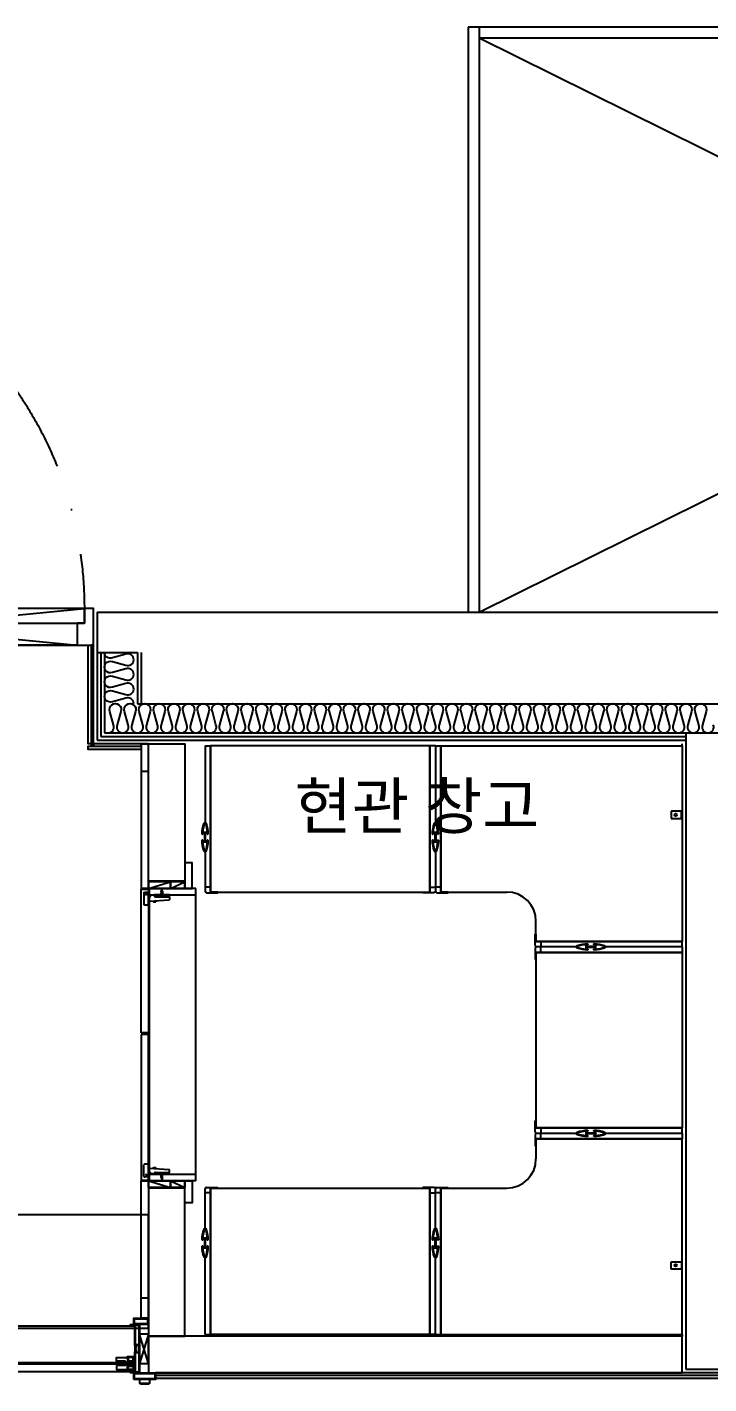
# Model space of a CAD drawing. Header units: millimetres. Extents: x -33000 to 294000, y 0 to 42408.
# Drawn here: x 228550 to 230414, y 16265 to 19975 of the extents above; entities that cross this region are included whole.
import ezdxf
from ezdxf.enums import TextEntityAlignment as Align

# ---------------------------------------------------------------- set-up
doc = ezdxf.new("R2010")
doc.units = ezdxf.units.MM
doc.header["$LTSCALE"] = 50
doc.linetypes.add('DASHDOTX2', pattern=[2, 1, -0.5, 0, -0.5])
doc.layers.add('arch', color=8, linetype='Continuous')
doc.layers.add('실명', color=9, linetype='Continuous')
doc.styles.add('FORTELINE', font='malgun.ttf')

# ---------------------------------------------------------------- blocks, each defined once
blk = doc.blocks.new('*U278')
for points in [[(-257.8, 0), (-257.8, -6), (3132.2, -6), (3132.2, 0)], [(3132.2, -6), (3132.2, -15), (-257.8, -15), (-257.8, -6)]]:
    blk.add_lwpolyline(points, close=True)
blk = doc.blocks.new('현관 1100')
at = {"linetype": 'Continuous', "ltscale": 4}
for points in [[(-65, 1050), (-25, 1050), (-25, 0), (-65, 0)], [(0, -100), (-1100, -100), (-1100, 0), (0, 0)], [(-1075, -40), (-1075, 0), (-25, 0), (-25, -40)]]:
    blk.add_lwpolyline(points, close=True, dxfattribs=at)
for points in [[(-1100, -100), (-1100, 0), (-1075, 0), (-1075, -40), (-1055, -40), (-1055, -100), (-1100, -100)], [(0, -100), (0, 0), (-25, 0), (-25, -40), (-45, -40), (-45, -100), (0, -100)]]:
    blk.add_lwpolyline(points, dxfattribs=at)
blk.add_lwpolyline([(-1075, 0), (-25, 0), (-1055, -100), (-45, -100)], close=True)
at = {"linetype": 'DASHDOTX2', "ltscale": 5}
blk.add_arc((-25, 0), 1050, 90, 180, dxfattribs=at)
blk = doc.blocks.new('경첩 TOP')
h = blk.add_hatch()
h.set_pattern_fill('ANSI31', color=256, scale=0.1, style=0)
h.set_pattern_definition([(135, (52629.82965, -21812.9263), (0.224506403, 0.224506403), [])])
edge = h.paths.add_edge_path()
edge.add_ellipse((-0.5, 9.7), major_axis=(-0.354, 0.354), ratio=1, start_angle=-45, end_angle=45, ccw=False)
edge.add_line((-0.5, 10.2), (0, 10.2))
edge.add_line((0, 10.2), (0, -10.8))
edge.add_line((0, -10.8), (-1, -10.8))
edge.add_line((-1, -10.8), (-1, 9.7))
h.paths.add_polyline_path([(-1, -10.8), (0, -10.8), (0, -30.8), (0, -31.8), (-1, -31.8)])
for p, q in [((-16.6, -44.2), (-13.2, 9.1)), ((-5.6, 9.6), (-12.7, 9.6)), ((-5.5, -28.2), (-5.5, 9.6)), ((-4.5, -27.7), (-4.5, 4.1)), ((-3.1, 5.2), (-4, 4.8)), ((-1, 9.2), (-3.8, 8.6)), ((-3.1, 5.2), (-3.6, 7.9)), ((-1.5, 0.6), (-1, 0.6)), ((0, 10.2), (-0.5, 10.2)), ((0, 10.2), (0, -30.8)), ((-18.9, -34.1), (-18.8, -31.1)), ((-16, -34.3), (-18.9, -34.1)), ((-18.3, -31.2), (-18.8, -31.1)), ((-18.7, -30.1), (-18.5, -27.2)), ((-18.2, -30.2), (-18.7, -30.1)), ((-15.5, -27.3), (-18.5, -27.2)), ((-18.3, -31.2), (-18.2, -30.2)), ((-17.9, -34.2), (-17.5, -27.2)), ((-17, -34.3), (-16.5, -27.3)), ((-1, -28.2), (-4, -28.2)), ((-3.5, -19.7), (-3.5, -1.9)), ((-1, -30.2), (-3.5, -30.2)), ((-2.4, -15.2), (-2.4, -6.4)), ((-1.5, -5.9), (-1.9, -5.9)), ((-1.5, -15.7), (-1.9, -15.7)), ((-1.5, -22.2), (-1, -22.2)), ((-1, -15.2), (-1, -6.4)), ((-1, -8.5), (0.1, -9.2)), ((-1, -13.1), (0.1, -12.5)), ((-1, -30.2), (-1, -44.1)), ((0, -31.8), (-1, -31.8)), ((0, -28.8), (0, -31.8)), ((0.6, -8.8), (0.1, -12.5)), ((1, -9.2), (0.1, -12.5)), ((0.4, -9.2), (0.1, -9.2)), ((0.1, -12.5), (0.4, -9.2)), ((1.8, -12.5), (0.1, -12.5)), ((0.6, -8.8), (0.4, -9.2)), ((1, -9.2), (0.6, -8.8)), ((2.7, -9.2), (1, -9.2)), ((2.7, -9.2), (1.8, -12.5)), ((1.8, -12.5), (2.2, -12.8)), ((3, -8.8), (2.2, -12.8)), ((2.2, -12.8), (2.4, -12.5)), ((3.4, -9.2), (2.4, -12.5)), ((4.1, -12.5), (2.4, -12.5)), ((3, -8.8), (2.7, -9.2)), ((3.4, -9.2), (3, -8.8)), ((5, -9.2), (3.4, -9.2)), ((5, -9.2), (4.1, -12.5)), ((4.1, -12.5), (4.5, -12.8)), ((5.3, -8.8), (4.5, -12.8)), ((4.5, -12.8), (4.7, -12.5)), ((5.7, -9.2), (4.7, -12.5)), ((6.4, -12.5), (4.7, -12.5)), ((5.3, -8.8), (5, -9.2)), ((5.7, -9.2), (5.3, -8.8)), ((7.4, -9.2), (5.7, -9.2)), ((7.4, -9.2), (6.4, -12.5)), ((6.4, -12.5), (6.8, -12.8)), ((7.7, -8.8), (6.8, -12.8)), ((6.8, -12.8), (7.1, -12.5)), ((8.1, -9.2), (7.1, -12.5)), ((8.7, -12.5), (7.1, -12.5)), ((7.7, -8.8), (7.4, -9.2)), ((8.1, -9.2), (7.7, -8.8)), ((9.7, -9.2), (8.1, -9.2)), ((9.7, -9.2), (8.7, -12.5)), ((8.7, -12.5), (9.1, -12.8)), ((10, -8.8), (9.1, -12.8)), ((9.1, -12.8), (9.4, -12.5)), ((10.4, -9.2), (9.4, -12.5)), ((9.4, -12.5), (11.2, -11.8)), ((10, -8.8), (9.7, -9.2)), ((10.4, -9.2), (10, -8.8)), ((10.4, -9.2), (11.8, -9.8)), ((11.8, -9.8), (11.2, -11.8)), ((11.2, -11.8), (11.6, -12.2)), ((11.6, -12.2), (11.9, -11.8)), ((12.1, -9.5), (11.7, -12.1)), ((12.1, -9.5), (11.8, -9.8)), ((12.5, -9.8), (11.9, -11.8)), ((12, -11.5), (14, -10.8)), ((12.5, -9.8), (12.1, -9.5)), ((12.4, -10.1), (14, -10.8)), ((-31, -47.8), (-31, -46.3)), ((-31, -47.8), (7, -47.8)), ((-7, -45.3), (-30, -45.3)), ((-28, -47.8), (-28, -57.8)), ((5, -59.8), (-26, -59.8)), ((-16.6, -44.2), (-15.9, -45.3)), ((-2.2, -46), (-6, -47.6)), ((-6, -47.8), (-6, -46.3)), ((0.6, -53), (3.7, -49.9)), ((2, -54.4), (5.1, -51.3)), ((7, -47.8), (7, -57.8))]:
    blk.add_line(p, q)
at = {"lineweight": 0}
for p, q in [((-1, -31.8), (-1, 9.7)), ((-0.5, 10.2), (0, 10.2))]:
    blk.add_line(p, q, dxfattribs=at)
at = {"ltscale": 0.2}
blk.add_line((-4.1, -10.8), (16.1, -10.8), dxfattribs=at)
for centre, major_axis, start_param, end_param in [((-12.7, 9.1), (0.354, 0.354), 0.785398, 2.291943), ((-5.6, 7.6), (-1.41, 1.41), 4.095624, 5.497787), ((-3.5, 3.9), (0.707, 0.707), 1.264126, 2.150912), ((-1, -1.8), (-1.75, 1.75), -0.590947, 0.812262), ((-0.5, 9.7), (-0.354, 0.354), -0.785398, 0.785398), ((-3.5, -28.2), (-1.41, 1.41), 0.785398, 2.356194), ((-4, -27.7), (-0.382, 0.382), 0.785398, 2.356194), ((-1, -19.8), (1.75, 1.75), 2.329331, 3.73254), ((10.5, -10.8), (9.53, 9.53), 2.054959, 2.65743), ((-1.9, -6.4), (0.354, 0.354), 0.785398, 2.356194), ((-1.9, -15.2), (-0.354, 0.354), 0.785398, 2.356194), ((-1.5, -6.4), (0.354, 0.354), 5.497787, 7.068583), ((-1.5, -15.2), (-0.354, 0.354), 2.356194, 3.926991), ((-30, -46.3), (-0.707, 0.707), -0.785398, 0.785398), ((-26, -57.8), (-1.41, 1.41), 0.785398, 2.356194), ((-7, -46.3), (0.707, 0.707), 5.497787, 7.068583), ((-3.8, -43.6), (-1.06, 1.06), 3.926991, 10.210176), ((-3.8, -43.6), (-0.354, 0.354), 3.926991, 10.210176), ((-3, -44.1), (1.41, 1.41), 4.319071, 5.497787), ((1.3, -53.7), (0.707, 0.707), 1.570796, 4.712389), ((4.4, -50.6), (0.707, 0.707), 4.712389, 7.853982), ((5, -57.8), (1.41, 1.41), 3.926991, 5.497787)]:
    blk.add_ellipse(centre, major_axis=major_axis, ratio=1, start_param=start_param, end_param=end_param)
at = {"lineweight": 0}
blk.add_ellipse((-0.5, 9.7), major_axis=(-0.354, 0.354), ratio=1, start_param=-0.785398, end_param=0.785398, dxfattribs=at)

msp = doc.modelspace()

# ---------------------------------------------------------------- linework, layer by layer
at = {"layer": 'arch', "linetype": 'Continuous'}
for p, q in [((229756.2, 19974.6), (229756.2, 18374.6)), ((232981.2, 19974.6), (229756.2, 19974.6)), ((229786.2, 19974.6), (229786.2, 18374.6)), ((232951.2, 19944.6), (229786.2, 19944.6))]:
    msp.add_line(p, q, dxfattribs=at)
at = {"layer": 'arch'}
for p, q in [((232951.2, 18374.6), (229786.2, 19944.6)), ((229786.2, 18374.6), (232951.2, 19944.6))]:
    msp.add_line(p, q, dxfattribs=at)
at = {"layer": 'arch', "ltscale": 25}
for p, q in [((228741.2, 18374.6), (231191.2, 18374.6)), ((228741.2, 18264.6), (228851.2, 18264.6)), ((228851.2, 18264.6), (228851.2, 18124.6)), ((228851.2, 18124.6), (237076.2, 18124.6)), ((228751.2, 18034.6), (230351.2, 18034.6)), ((228761.2, 18044.6), (233501.2, 18044.6)), ((230351.2, 18044.6), (230351.2, 16304.6)), ((228741.2, 18024.6), (230351.2, 18024.6)), ((228861.2, 18014.6), (228881.2, 18014.6)), ((229036.2, 18009.6), (229051.2, 18009.6)), ((229051.2, 17609.6), (229051.2, 18009.6)), ((229651.2, 17609.6), (229651.2, 18009.6)), ((229666.2, 18009.6), (229651.2, 18009.6)), ((229666.2, 18009.6), (229681.2, 18009.6)), ((229681.2, 18009.6), (230341.2, 18009.6)), ((229681.2, 17609.6), (229681.2, 18009.6)), ((230341.2, 18009.6), (230341.2, 18014.6)), ((230341.2, 18009.6), (230341.2, 17474.6)), ((228861.2, 17939.6), (228881.2, 17939.6)), ((230341.2, 17830.6), (230311.2, 17830.6)), ((230311.2, 17830.6), (230311.2, 17810.6)), ((230311.2, 17810.6), (230341.2, 17810.6)), ((230339.2, 17810.6), (230339.2, 17830.6)), ((228881.2, 17619.6), (228941.8, 17637.6)), ((228981.2, 17637.6), (228881.2, 17637.6)), ((228941.8, 17619.6), (228981.2, 17637.6)), ((229051.2, 17622.6), (229036.2, 17622.6)), ((229036.2, 17622.6), (229036.2, 17611.6)), ((229051.2, 17609.6), (229051.2, 17622.6)), ((229651.2, 17609.6), (229651.2, 17622.6)), ((229651.2, 17622.6), (229666.2, 17622.6)), ((229681.2, 17622.6), (229666.2, 17622.6)), ((229666.2, 17622.6), (229666.2, 17611.6)), ((229681.2, 17609.6), (229681.2, 17622.6)), ((228883.2, 16837.6), (228883.2, 17601.6)), ((229011.2, 16819.6), (229011.2, 17619.6)), ((229011.2, 16837.6), (229011.2, 17601.6)), ((229040.2, 17607.6), (229070.9, 17607.6)), ((229071.2, 17609.6), (229051.2, 17609.6)), ((229070.9, 17607.6), (229071.2, 17609.6)), ((229631.5, 17607.6), (229631.2, 17609.6)), ((229631.2, 17609.6), (229651.2, 17609.6)), ((229662.2, 17607.6), (229631.5, 17607.6)), ((229670.2, 17607.6), (229700.9, 17607.6)), ((229681.2, 17609.6), (229861.2, 17609.6)), ((229701.2, 17609.6), (229681.2, 17609.6)), ((229700.9, 17607.6), (229701.2, 17609.6)), ((229941.2, 17474.6), (229941.2, 17529.6)), ((229939.2, 17494.3), (229941.2, 17494.6)), ((229939.2, 17463.6), (229939.2, 17494.3)), ((229941.2, 17494.6), (229941.2, 17474.6)), ((229941.2, 17474.6), (230341.2, 17474.6)), ((229941.2, 17474.6), (229954.2, 17474.6)), ((229954.2, 17474.6), (229954.2, 17459.6)), ((230341.2, 17459.6), (230341.2, 17474.6)), ((229939.2, 17455.6), (229939.2, 17424.9)), ((229941.2, 17444.6), (229941.2, 16964.6)), ((229941.2, 17444.6), (230341.2, 17444.6)), ((229941.2, 17424.6), (229941.2, 17444.6)), ((229941.2, 17444.6), (229954.2, 17444.6)), ((229954.2, 17459.6), (229943.2, 17459.6)), ((229954.2, 17444.6), (229954.2, 17459.6)), ((230341.2, 17459.6), (230341.2, 17444.6)), ((230341.2, 17444.6), (230341.2, 16964.6)), ((229939.2, 17424.9), (229941.2, 17424.6)), ((229939.2, 16984.3), (229941.2, 16984.6)), ((229939.2, 16953.6), (229939.2, 16984.3)), ((229941.2, 16984.6), (229941.2, 16964.6)), ((229941.2, 16964.6), (230341.2, 16964.6)), ((229941.2, 16964.6), (229954.2, 16964.6)), ((229954.2, 16964.6), (229954.2, 16949.6)), ((230341.2, 16949.6), (230341.2, 16964.6)), ((229939.2, 16945.6), (229939.2, 16914.9)), ((229941.2, 16934.6), (230341.2, 16934.6)), ((229941.2, 16914.6), (229941.2, 16934.6)), ((229941.2, 16934.6), (229954.2, 16934.6)), ((229941.2, 16934.6), (229941.2, 16879.6)), ((229954.2, 16949.6), (229943.2, 16949.6)), ((229954.2, 16934.6), (229954.2, 16949.6)), ((230341.2, 16949.6), (230341.2, 16934.6)), ((230341.2, 16399.6), (230341.2, 16934.6)), ((229939.2, 16914.9), (229941.2, 16914.6)), ((228881.2, 16819.6), (228941.8, 16801.6)), ((228941.8, 16819.6), (228981.2, 16801.6)), ((228981.2, 16799.6), (228881.2, 16799.6)), ((229036.2, 16786.6), (229036.2, 16797.6)), ((229051.2, 16786.6), (229036.2, 16786.6)), ((229040.2, 16801.6), (229070.9, 16801.6)), ((229051.2, 16799.6), (229051.2, 16399.6)), ((229071.2, 16799.6), (229051.2, 16799.6)), ((229051.2, 16799.6), (229051.2, 16786.6)), ((229070.9, 16801.6), (229071.2, 16799.6)), ((229631.5, 16801.6), (229631.2, 16799.6)), ((229631.2, 16799.6), (229651.2, 16799.6)), ((229662.2, 16801.6), (229631.5, 16801.6)), ((229651.2, 16799.6), (229651.2, 16399.6)), ((229651.2, 16799.6), (229651.2, 16786.6)), ((229651.2, 16786.6), (229666.2, 16786.6)), ((229666.2, 16786.6), (229666.2, 16797.6)), ((229681.2, 16786.6), (229666.2, 16786.6)), ((229670.2, 16801.6), (229700.9, 16801.6)), ((229681.2, 16799.6), (229861.2, 16799.6)), ((229681.2, 16799.6), (229681.2, 16399.6)), ((229701.2, 16799.6), (229681.2, 16799.6)), ((229681.2, 16799.6), (229681.2, 16786.6)), ((229700.9, 16801.6), (229701.2, 16799.6)), ((230311.2, 16578.6), (230311.2, 16598.6)), ((230311.2, 16598.6), (230341.2, 16598.6)), ((230339.2, 16598.6), (230339.2, 16578.6)), ((230341.2, 16578.6), (230311.2, 16578.6)), ((228861.2, 16499.6), (228881.2, 16499.6)), ((228881.2, 16320.6), (228857.2, 16400.6)), ((228881.2, 16400.6), (228857.2, 16320.6)), ((229036.2, 16399.6), (229051.2, 16399.6)), ((229666.2, 16399.6), (229651.2, 16399.6)), ((229666.2, 16399.6), (229681.2, 16399.6)), ((229681.2, 16399.6), (230341.2, 16399.6)), ((230341.2, 16399.6), (230341.2, 16394.6)), ((230351.2, 16304.6), (230991.2, 16304.6)), ((228859.5, 16264.6), (228856.7, 16266.1)), ((228882.9, 16264.6), (228885.7, 16266.1))]:
    msp.add_line(p, q, dxfattribs=at)
for points in [[(228741.2, 18374.6), (228741.2, 18264.6)], [(228741.2, 18264.6), (228741.2, 18024.6)], [(228751.2, 18264.6), (228751.2, 18034.6)], [(228761.2, 18264.6), (228761.2, 18044.6)], [(229036.2, 18009.6), (229036.2, 17799.6)], [(229051.2, 17614.6), (229051.2, 18009.6)], [(229051.2, 18009.6), (229051.2, 17609.6)], [(229651.2, 17614.6), (229651.2, 18009.6)], [(229651.2, 18009.6), (229651.2, 17609.6)], [(229666.2, 18009.6), (229666.2, 17799.6)], [(229681.2, 17614.6), (229681.2, 18009.6)], [(229681.2, 18009.6), (229681.2, 17609.6)], [(229036.2, 17719.6), (229036.2, 17611.6)], [(229666.2, 17719.6), (229666.2, 17611.6)], [(230341.2, 17474.6), (229941.2, 17474.6)], [(229946.2, 17474.6), (230341.2, 17474.6)], [(230341.2, 17444.6), (229941.2, 17444.6)], [(230051.2, 17459.6), (229943.2, 17459.6)], [(229946.2, 17444.6), (230341.2, 17444.6)], [(230341.2, 17459.6), (230131.2, 17459.6)], [(230341.2, 16964.6), (229941.2, 16964.6)], [(229946.2, 16964.6), (230341.2, 16964.6)], [(230341.2, 16934.6), (229941.2, 16934.6)], [(230051.2, 16949.6), (229943.2, 16949.6)], [(229946.2, 16934.6), (230341.2, 16934.6)], [(230341.2, 16949.6), (230131.2, 16949.6)], [(229036.2, 16689.6), (229036.2, 16797.6)], [(229051.2, 16399.6), (229051.2, 16799.6)], [(229051.2, 16794.6), (229051.2, 16399.6)], [(229651.2, 16399.6), (229651.2, 16799.6)], [(229651.2, 16794.6), (229651.2, 16399.6)], [(229666.2, 16689.6), (229666.2, 16797.6)], [(229681.2, 16399.6), (229681.2, 16799.6)], [(229681.2, 16794.6), (229681.2, 16399.6)], [(229036.2, 16399.6), (229036.2, 16609.6)], [(229666.2, 16399.6), (229666.2, 16609.6)]]:
    msp.add_lwpolyline(points, dxfattribs=at)
for points in [[(228725.2, 18014.6), (228716.2, 18014.6), (228716.2, 18284.6), (228725.2, 18284.6)], [(228731.2, 18284.6), (228725.2, 18284.6), (228725.2, 18008.6), (228731.2, 18008.6)], [(228861.2, 18008.6), (228861.2, 17999.6), (228716.2, 17999.6), (228716.2, 18008.6)], [(228731.2, 18014.6), (228731.2, 18008.6), (228861.2, 18008.6), (228861.2, 18014.6)], [(228881.2, 17639.6), (228881.2, 18014.6), (228981.2, 18014.6), (228981.2, 17639.6)], [(229651.2, 18009.6), (229051.2, 18009.6), (229051.2, 17609.6), (229651.2, 17609.6)], [(228981.2, 16394.6), (228981.2, 16799.6), (228881.2, 16799.6), (228881.2, 16394.6)], [(229651.2, 16399.6), (229051.2, 16399.6), (229051.2, 16799.6), (229651.2, 16799.6)], [(227481.2, 16726.6), (227481.2, 16416.6), (228881.2, 16416.6), (228881.2, 16726.6)], [(228841.2, 16426.6), (228841.2, 16444.6), (228881.2, 16444.6), (228881.2, 16426.6)], [(228843.2, 16428.6), (228843.2, 16442.6), (228879.2, 16442.6), (228879.2, 16428.6)], [(227118.2, 16423.6), (228844.2, 16423.6), (228844.2, 16297.6), (227118.2, 16297.6)], [(228855.6, 16371.2), (228845.8, 16371.2), (228845.8, 16425), (228855.6, 16425)], [(228881.2, 16400.6), (228857.2, 16400.6), (228857.2, 16320.6), (228881.2, 16320.6)], [(230341.2, 16394.6), (228881.2, 16394.6), (228881.2, 16294.6), (230341.2, 16294.6)], [(228823.8, 16336.9), (228823.8, 16323.1), (228817.8, 16323.1), (228817.8, 16326.6), (228793.8, 16326.6), (228793.8, 16336.9)], [(228824.5, 16318.1), (228824.5, 16316.1), (228832.3, 16316.1), (228832.3, 16325.1), (228824.5, 16325.1), (228824.5, 16323.1), (228830.8, 16323.1), (228830.8, 16318.1), (228824.5, 16318.1)], [(228839.4, 16327.8), (228839.4, 16337), (228825.9, 16337), (228825.9, 16327.8)], [(228845.8, 16350), (228855.6, 16350), (228855.6, 16296.2), (228845.8, 16296.2)], [(228830.8, 16318.1), (228231.6, 16318.1), (228231.6, 16323.1), (228830.8, 16323.1)], [(228793.8, 16314.6), (228793.8, 16304.3), (228823.8, 16304.3), (228823.8, 16318.1), (228817.8, 16318.1), (228817.8, 16314.6)], [(228839.4, 16313.4), (228839.4, 16304.2), (228825.9, 16304.2), (228825.9, 16313.4)], [(228841.2, 16276.6), (228841.2, 16294.6), (228901.2, 16294.6), (228901.2, 16276.6)], [(228843.2, 16278.6), (228843.2, 16292.6), (228899.2, 16292.6), (228899.2, 16278.6)], [(228856.7, 16266.1), (228885.7, 16266.1), (228885.7, 16276.6), (228856.7, 16276.6)], [(228859.5, 16264.6), (228882.9, 16264.6), (228882.9, 16264.6), (228859.5, 16264.6)]]:
    msp.add_lwpolyline(points, close=True, dxfattribs=at)
for points in [[(228841.2, 18124.6, 0.524856), (228819.5, 18139.6), (228782.9, 18129.6, -1.449198), (228782.9, 18159.6), (228819.5, 18149.6, 0.524856), (228841.2, 18164.6, 0.524856), (228819.5, 18179.6), (228782.9, 18169.6, -1.449198), (228782.9, 18199.6), (228819.5, 18189.6, 0.524856), (228841.2, 18204.6, 0.524856), (228819.5, 18219.6), (228782.9, 18209.6, -1.449198), (228782.9, 18239.6), (228819.5, 18229.6, 0.524856), (228841.2, 18244.6, 0.524856), (228819.5, 18259.6), (228782.9, 18249.6, -0.524933), (228761.2, 18264.6, -0.524933)], [(228771.2, 18044.6, 0.524856), (228786.2, 18066.3), (228776.2, 18102.9, -1.449198), (228806.2, 18102.9), (228796.2, 18066.3, 0.524856), (228811.2, 18044.6, 0.524856), (228826.2, 18066.3), (228816.2, 18102.9, -1.449198), (228846.2, 18102.9), (228836.2, 18066.3, 0.524856), (228851.2, 18044.6, 0.524856), (228866.2, 18066.3), (228856.2, 18102.9, -1.449198), (228886.2, 18102.9), (228876.2, 18066.3, 0.524856), (228891.2, 18044.6, 0.524856), (228906.2, 18066.3), (228896.2, 18102.9, -1.449198), (228926.2, 18102.9), (228916.2, 18066.3, 0.524856), (228931.2, 18044.6, 0.524856), (228946.2, 18066.3), (228936.2, 18102.9, -1.449198), (228966.2, 18102.9), (228956.2, 18066.3, 0.524856), (228971.2, 18044.6, 0.524856), (228986.2, 18066.3), (228976.2, 18102.9, -1.449198), (229006.2, 18102.9), (228996.2, 18066.3, 0.524856), (229011.2, 18044.6, 0.524856), (229026.2, 18066.3), (229016.2, 18102.9, -1.449198), (229046.2, 18102.9), (229036.2, 18066.3, 0.524856), (229051.2, 18044.6, 0.524856), (229066.2, 18066.3), (229056.2, 18102.9, -1.449198), (229086.2, 18102.9), (229076.2, 18066.3, 0.524856), (229091.2, 18044.6, 0.524856), (229106.2, 18066.3), (229096.2, 18102.9, -1.449198), (229126.2, 18102.9), (229116.2, 18066.3, 0.524856), (229131.2, 18044.6, 0.524856), (229146.2, 18066.3), (229136.2, 18102.9, -1.449198), (229166.2, 18102.9), (229156.2, 18066.3, 0.524856), (229171.2, 18044.6, 0.524856), (229186.2, 18066.3), (229176.2, 18102.9, -1.449198), (229206.2, 18102.9), (229196.2, 18066.3, 0.524856), (229211.2, 18044.6, 0.524856), (229226.2, 18066.3), (229216.2, 18102.9, -1.449198), (229246.2, 18102.9), (229236.2, 18066.3, 0.524856), (229251.2, 18044.6, 0.524856), (229266.2, 18066.3), (229256.2, 18102.9, -1.449198), (229286.2, 18102.9), (229276.2, 18066.3, 0.524856), (229291.2, 18044.6, 0.524856), (229306.2, 18066.3), (229296.2, 18102.9, -1.449198), (229326.2, 18102.9), (229316.2, 18066.3, 0.524856), (229331.2, 18044.6, 0.524856), (229346.2, 18066.3), (229336.2, 18102.9, -1.449198), (229366.2, 18102.9), (229356.2, 18066.3, 0.524856), (229371.2, 18044.6, 0.524856), (229386.2, 18066.3), (229376.2, 18102.9, -1.449198), (229406.2, 18102.9), (229396.2, 18066.3, 0.524856), (229411.2, 18044.6, 0.524856), (229426.2, 18066.3), (229416.2, 18102.9, -1.449198), (229446.2, 18102.9), (229436.2, 18066.3, 0.524856), (229451.2, 18044.6, 0.524856), (229466.2, 18066.3), (229456.2, 18102.9, -1.449198), (229486.2, 18102.9), (229476.2, 18066.3, 0.524856), (229491.2, 18044.6, 0.524856), (229506.2, 18066.3), (229496.2, 18102.9, -1.449198), (229526.2, 18102.9), (229516.2, 18066.3, 0.524856), (229531.2, 18044.6, 0.524856), (229546.2, 18066.3), (229536.2, 18102.9, -1.449198), (229566.2, 18102.9), (229556.2, 18066.3, 0.524856), (229571.2, 18044.6, 0.524856), (229586.2, 18066.3), (229576.2, 18102.9, -1.449198), (229606.2, 18102.9), (229596.2, 18066.3, 0.524856), (229611.2, 18044.6, 0.524856), (229626.2, 18066.3), (229616.2, 18102.9, -1.449198), (229646.2, 18102.9), (229636.2, 18066.3, 0.524856), (229651.2, 18044.6, 0.524856), (229666.2, 18066.3), (229656.2, 18102.9, -1.449198), (229686.2, 18102.9), (229676.2, 18066.3, 0.524856), (229691.2, 18044.6, 0.524856), (229706.2, 18066.3), (229696.2, 18102.9, -1.449198), (229726.2, 18102.9), (229716.2, 18066.3, 0.524856), (229731.2, 18044.6, 0.524856), (229746.2, 18066.3), (229736.2, 18102.9, -1.449198), (229766.2, 18102.9), (229756.2, 18066.3, 0.524856), (229771.2, 18044.6, 0.524856), (229786.2, 18066.3), (229776.2, 18102.9, -1.449198), (229806.2, 18102.9), (229796.2, 18066.3, 0.524856), (229811.2, 18044.6, 0.524856), (229826.2, 18066.3), (229816.2, 18102.9, -1.449198), (229846.2, 18102.9), (229836.2, 18066.3, 0.524856), (229851.2, 18044.6, 0.524856), (229866.2, 18066.3), (229856.2, 18102.9, -1.449198), (229886.2, 18102.9), (229876.2, 18066.3, 0.524856), (229891.2, 18044.6, 0.524856), (229906.2, 18066.3), (229896.2, 18102.9, -1.449198), (229926.2, 18102.9), (229916.2, 18066.3, 0.524856), (229931.2, 18044.6, 0.524856), (229946.2, 18066.3), (229936.2, 18102.9, -1.449198), (229966.2, 18102.9), (229956.2, 18066.3, 0.524856), (229971.2, 18044.6, 0.524856), (229986.2, 18066.3), (229976.2, 18102.9, -1.449198), (230006.2, 18102.9), (229996.2, 18066.3, 0.524856), (230011.2, 18044.6, 0.524856), (230026.2, 18066.3), (230016.2, 18102.9, -1.449198), (230046.2, 18102.9), (230036.2, 18066.3, 0.524856), (230051.2, 18044.6, 0.524856), (230066.2, 18066.3), (230056.2, 18102.9, -1.449198), (230086.2, 18102.9), (230076.2, 18066.3, 0.524856), (230091.2, 18044.6, 0.524856), (230106.2, 18066.3), (230096.2, 18102.9, -1.449198), (230126.2, 18102.9), (230116.2, 18066.3, 0.524856), (230131.2, 18044.6, 0.524856), (230146.2, 18066.3), (230136.2, 18102.9, -1.449198), (230166.2, 18102.9), (230156.2, 18066.3, 0.524856), (230171.2, 18044.6, 0.524856), (230186.2, 18066.3), (230176.2, 18102.9, -1.449198), (230206.2, 18102.9), (230196.2, 18066.3, 0.524856), (230211.2, 18044.6, 0.524856), (230226.2, 18066.3), (230216.2, 18102.9, -1.449198), (230246.2, 18102.9), (230236.2, 18066.3, 0.524856), (230251.2, 18044.6, 0.524856), (230266.2, 18066.3), (230256.2, 18102.9, -1.449198), (230286.2, 18102.9), (230276.2, 18066.3, 0.524856), (230291.2, 18044.6, 0.524856), (230306.2, 18066.3), (230296.2, 18102.9, -1.449198), (230326.2, 18102.9), (230316.2, 18066.3, 0.524856), (230331.2, 18044.6, 0.524856), (230346.2, 18066.3), (230336.2, 18102.9, -1.449198), (230366.2, 18102.9), (230356.2, 18066.3, 0.524856), (230371.2, 18044.6, 0.524856), (230386.2, 18066.3), (230376.2, 18102.9, -1.449198), (230406.2, 18102.9), (230396.2, 18066.3, 0.524856), (230411.2, 18044.6, 0.524856), (230426.2, 18066.3)]]:
    msp.add_lwpolyline(points, format="xyb", dxfattribs=at)
at = {"layer": 'arch'}
msp.add_lwpolyline([(228861.2, 18264.6), (228861.2, 18124.6)], dxfattribs=at)
at = {"layer": 'arch', "ltscale": 25, "elevation": 0}
for points in [[(228881.2, 17619.6), (228881.2, 18014.6), (228861.2, 18014.6), (228861.2, 17619.6)], [(228881.2, 17619.6), (228861.2, 17619.6)], [(229011.2, 17619.6), (228883.2, 17619.6), (228883.2, 16819.6)], [(228883.2, 17601.6), (229011.2, 17601.6)], [(228881.2, 16819.6), (228881.2, 16444.6), (228861.2, 16444.6), (228861.2, 16819.6)], [(228883.2, 16837.6), (229011.2, 16837.6)], [(229011.2, 16819.6), (228883.2, 16819.6)]]:
    msp.add_lwpolyline(points, dxfattribs=at)
at = {"layer": 'arch', "ltscale": 25}
for points in [[(229039.1, 17797.6, -0.073891), (229044.2, 17768.6, -0.422671), (229043.7, 17768.1), (229042.9, 17768.1, -0.414214), (229042.4, 17768.6), (229042.4, 17771.6), (229037, 17771.6), (229037, 17747.6), (229042.4, 17747.6), (229042.4, 17750.6, -0.414214), (229042.9, 17751.1), (229043.7, 17751.1, -0.422671), (229044.2, 17750.6, -0.073891), (229039.1, 17721.7, -0.719192), (229033.4, 17721.7, -0.073891), (229028.2, 17750.6, -0.422671), (229028.7, 17751.1), (229029.5, 17751.1, -0.414214), (229030, 17750.6), (229030, 17747.6), (229035.5, 17747.6), (229035.5, 17771.6), (229030, 17771.6), (229030, 17768.6, -0.414214), (229029.5, 17768.1), (229028.7, 17768.1, -0.422671), (229028.2, 17768.6, -0.073891), (229033.4, 17797.6, -0.719192)], [(229033.4, 17797.6, 0.073891), (229028.2, 17768.6, 0.422671), (229028.7, 17768.1), (229029.5, 17768.1, 0.414214), (229030, 17768.6), (229030, 17771.6), (229035.5, 17771.6), (229035.5, 17747.6), (229030, 17747.6), (229030, 17750.6, 0.414214), (229029.5, 17751.1), (229028.7, 17751.1, 0.422671), (229028.2, 17750.6, 0.073891), (229033.4, 17721.7, 0.719192), (229039.1, 17721.7, 0.073891), (229044.2, 17750.6, 0.422671), (229043.7, 17751.1), (229042.9, 17751.1, 0.414214), (229042.4, 17750.6), (229042.4, 17747.6), (229037, 17747.6), (229037, 17771.6), (229042.4, 17771.6), (229042.4, 17768.6, 0.414214), (229042.9, 17768.1), (229043.7, 17768.1, 0.422671), (229044.2, 17768.6, 0.073891), (229039.1, 17797.6, 0.719192)], [(229043, 17772.6, 0.063692), (229038.1, 17797.2, 0.719192), (229034.3, 17797.2, 0.063692), (229029.4, 17772.6)], [(229029.4, 17772.6, -0.063692), (229034.3, 17797.2, -0.719192), (229038.1, 17797.2, -0.063692), (229043, 17772.6)], [(229669.1, 17797.6, -0.073891), (229674.2, 17768.6, -0.422671), (229673.7, 17768.1), (229672.9, 17768.1, -0.414214), (229672.4, 17768.6), (229672.4, 17771.6), (229667, 17771.6), (229667, 17747.6), (229672.4, 17747.6), (229672.4, 17750.6, -0.414214), (229672.9, 17751.1), (229673.7, 17751.1, -0.422671), (229674.2, 17750.6, -0.073891), (229669.1, 17721.7, -0.719192), (229663.4, 17721.7, -0.073891), (229658.2, 17750.6, -0.422671), (229658.7, 17751.1), (229659.5, 17751.1, -0.414214), (229660, 17750.6), (229660, 17747.6), (229665.5, 17747.6), (229665.5, 17771.6), (229660, 17771.6), (229660, 17768.6, -0.414214), (229659.5, 17768.1), (229658.7, 17768.1, -0.422671), (229658.2, 17768.6, -0.073891), (229663.4, 17797.6, -0.719192)], [(229663.4, 17797.6, 0.073891), (229658.2, 17768.6, 0.422671), (229658.7, 17768.1), (229659.5, 17768.1, 0.414214), (229660, 17768.6), (229660, 17771.6), (229665.5, 17771.6), (229665.5, 17747.6), (229660, 17747.6), (229660, 17750.6, 0.414214), (229659.5, 17751.1), (229658.7, 17751.1, 0.422671), (229658.2, 17750.6, 0.073891), (229663.4, 17721.7, 0.719192), (229669.1, 17721.7, 0.073891), (229674.2, 17750.6, 0.422671), (229673.7, 17751.1), (229672.9, 17751.1, 0.414214), (229672.4, 17750.6), (229672.4, 17747.6), (229667, 17747.6), (229667, 17771.6), (229672.4, 17771.6), (229672.4, 17768.6, 0.414214), (229672.9, 17768.1), (229673.7, 17768.1, 0.422671), (229674.2, 17768.6, 0.073891), (229669.1, 17797.6, 0.719192)], [(229673, 17772.6, 0.063692), (229668.1, 17797.2, 0.719192), (229664.3, 17797.2, 0.063692), (229659.4, 17772.6)], [(229659.4, 17772.6, -0.063692), (229664.3, 17797.2, -0.719192), (229668.1, 17797.2, -0.063692), (229673, 17772.6)], [(229043, 17746.6, -0.063692), (229038.1, 17722, -0.719192), (229034.3, 17722, -0.063692), (229029.4, 17746.6)], [(229029.4, 17746.6, 0.063692), (229034.3, 17722, 0.719192), (229038.1, 17722, 0.063692), (229043, 17746.6)], [(229673, 17746.6, -0.063692), (229668.1, 17722, -0.719192), (229664.3, 17722, -0.063692), (229659.4, 17746.6)], [(229659.4, 17746.6, 0.063692), (229664.3, 17722, 0.719192), (229668.1, 17722, 0.063692), (229673, 17746.6)], [(230129.2, 17456.8, -0.073891), (230100.2, 17451.6, -0.422671), (230099.7, 17452.1), (230099.7, 17452.9, -0.414214), (230100.2, 17453.4), (230103.2, 17453.4), (230103.2, 17458.9), (230079.2, 17458.9), (230079.2, 17453.4), (230082.2, 17453.4, -0.414214), (230082.7, 17452.9), (230082.7, 17452.1, -0.422671), (230082.2, 17451.6, -0.073891), (230053.3, 17456.8, -0.719192), (230053.3, 17462.4, -0.073891), (230082.2, 17467.6, -0.422671), (230082.7, 17467.1), (230082.7, 17466.3, -0.414214), (230082.2, 17465.8), (230079.2, 17465.8), (230079.2, 17460.4), (230103.2, 17460.4), (230103.2, 17465.8), (230100.2, 17465.8, -0.414214), (230099.7, 17466.3), (230099.7, 17467.1, -0.422671), (230100.2, 17467.6, -0.073891), (230129.2, 17462.4, -0.719192)], [(230129.2, 17462.4, 0.073891), (230100.2, 17467.6, 0.422671), (230099.7, 17467.1), (230099.7, 17466.3, 0.414214), (230100.2, 17465.8), (230103.2, 17465.8), (230103.2, 17460.4), (230079.2, 17460.4), (230079.2, 17465.8), (230082.2, 17465.8, 0.414214), (230082.7, 17466.3), (230082.7, 17467.1, 0.422671), (230082.2, 17467.6, 0.073891), (230053.3, 17462.4, 0.719192), (230053.3, 17456.8, 0.073891), (230082.2, 17451.6, 0.422671), (230082.7, 17452.1), (230082.7, 17452.9, 0.414214), (230082.2, 17453.4), (230079.2, 17453.4), (230079.2, 17458.9), (230103.2, 17458.9), (230103.2, 17453.4), (230100.2, 17453.4, 0.414214), (230099.7, 17452.9), (230099.7, 17452.1, 0.422671), (230100.2, 17451.6, 0.073891), (230129.2, 17456.8, 0.719192)], [(230078.2, 17452.8, -0.063692), (230053.6, 17457.7, -0.719192), (230053.6, 17461.5, -0.063692), (230078.2, 17466.4)], [(230078.2, 17466.4, 0.063692), (230053.6, 17461.5, 0.719192), (230053.6, 17457.7, 0.063692), (230078.2, 17452.8)], [(230104.2, 17452.8, 0.063692), (230128.8, 17457.7, 0.719192), (230128.8, 17461.5, 0.063692), (230104.2, 17466.4)], [(230104.2, 17466.4, -0.063692), (230128.8, 17461.5, -0.719192), (230128.8, 17457.7, -0.063692), (230104.2, 17452.8)], [(230129.2, 16946.8, -0.073891), (230100.2, 16941.6, -0.422671), (230099.7, 16942.1), (230099.7, 16942.9, -0.414214), (230100.2, 16943.4), (230103.2, 16943.4), (230103.2, 16948.9), (230079.2, 16948.9), (230079.2, 16943.4), (230082.2, 16943.4, -0.414214), (230082.7, 16942.9), (230082.7, 16942.1, -0.422671), (230082.2, 16941.6, -0.073891), (230053.3, 16946.8, -0.719192), (230053.3, 16952.4, -0.073891), (230082.2, 16957.6, -0.422671), (230082.7, 16957.1), (230082.7, 16956.3, -0.414214), (230082.2, 16955.8), (230079.2, 16955.8), (230079.2, 16950.4), (230103.2, 16950.4), (230103.2, 16955.8), (230100.2, 16955.8, -0.414214), (230099.7, 16956.3), (230099.7, 16957.1, -0.422671), (230100.2, 16957.6, -0.073891), (230129.2, 16952.4, -0.719192)], [(230129.2, 16952.4, 0.073891), (230100.2, 16957.6, 0.422671), (230099.7, 16957.1), (230099.7, 16956.3, 0.414214), (230100.2, 16955.8), (230103.2, 16955.8), (230103.2, 16950.4), (230079.2, 16950.4), (230079.2, 16955.8), (230082.2, 16955.8, 0.414214), (230082.7, 16956.3), (230082.7, 16957.1, 0.422671), (230082.2, 16957.6, 0.073891), (230053.3, 16952.4, 0.719192), (230053.3, 16946.8, 0.073891), (230082.2, 16941.6, 0.422671), (230082.7, 16942.1), (230082.7, 16942.9, 0.414214), (230082.2, 16943.4), (230079.2, 16943.4), (230079.2, 16948.9), (230103.2, 16948.9), (230103.2, 16943.4), (230100.2, 16943.4, 0.414214), (230099.7, 16942.9), (230099.7, 16942.1, 0.422671), (230100.2, 16941.6, 0.073891), (230129.2, 16946.8, 0.719192)], [(230078.2, 16942.8, -0.063692), (230053.6, 16947.7, -0.719192), (230053.6, 16951.5, -0.063692), (230078.2, 16956.4)], [(230078.2, 16956.4, 0.063692), (230053.6, 16951.5, 0.719192), (230053.6, 16947.7, 0.063692), (230078.2, 16942.8)], [(230104.2, 16942.8, 0.063692), (230128.8, 16947.7, 0.719192), (230128.8, 16951.5, 0.063692), (230104.2, 16956.4)], [(230104.2, 16956.4, -0.063692), (230128.8, 16951.5, -0.719192), (230128.8, 16947.7, -0.063692), (230104.2, 16942.8)], [(229039.1, 16611.7, 0.073891), (229044.2, 16640.6, 0.422671), (229043.7, 16641.1), (229042.9, 16641.1, 0.414214), (229042.4, 16640.6), (229042.4, 16637.6), (229037, 16637.6), (229037, 16661.6), (229042.4, 16661.6), (229042.4, 16658.6, 0.414214), (229042.9, 16658.1), (229043.7, 16658.1, 0.422671), (229044.2, 16658.6, 0.073891), (229039.1, 16687.6, 0.719192), (229033.4, 16687.6, 0.073891), (229028.2, 16658.6, 0.422671), (229028.7, 16658.1), (229029.5, 16658.1, 0.414214), (229030, 16658.6), (229030, 16661.6), (229035.5, 16661.6), (229035.5, 16637.6), (229030, 16637.6), (229030, 16640.6, 0.414214), (229029.5, 16641.1), (229028.7, 16641.1, 0.422671), (229028.2, 16640.6, 0.073891), (229033.4, 16611.7, 0.719192)], [(229033.4, 16611.7, -0.073891), (229028.2, 16640.6, -0.422671), (229028.7, 16641.1), (229029.5, 16641.1, -0.414214), (229030, 16640.6), (229030, 16637.6), (229035.5, 16637.6), (229035.5, 16661.6), (229030, 16661.6), (229030, 16658.6, -0.414214), (229029.5, 16658.1), (229028.7, 16658.1, -0.422671), (229028.2, 16658.6, -0.073891), (229033.4, 16687.6, -0.719192), (229039.1, 16687.6, -0.073891), (229044.2, 16658.6, -0.422671), (229043.7, 16658.1), (229042.9, 16658.1, -0.414214), (229042.4, 16658.6), (229042.4, 16661.6), (229037, 16661.6), (229037, 16637.6), (229042.4, 16637.6), (229042.4, 16640.6, -0.414214), (229042.9, 16641.1), (229043.7, 16641.1, -0.422671), (229044.2, 16640.6, -0.073891), (229039.1, 16611.7, -0.719192)], [(229043, 16662.6, 0.063692), (229038.1, 16687.2, 0.719192), (229034.3, 16687.2, 0.063692), (229029.4, 16662.6)], [(229029.4, 16662.6, -0.063692), (229034.3, 16687.2, -0.719192), (229038.1, 16687.2, -0.063692), (229043, 16662.6)], [(229669.1, 16611.7, 0.073891), (229674.2, 16640.6, 0.422671), (229673.7, 16641.1), (229672.9, 16641.1, 0.414214), (229672.4, 16640.6), (229672.4, 16637.6), (229667, 16637.6), (229667, 16661.6), (229672.4, 16661.6), (229672.4, 16658.6, 0.414214), (229672.9, 16658.1), (229673.7, 16658.1, 0.422671), (229674.2, 16658.6, 0.073891), (229669.1, 16687.6, 0.719192), (229663.4, 16687.6, 0.073891), (229658.2, 16658.6, 0.422671), (229658.7, 16658.1), (229659.5, 16658.1, 0.414214), (229660, 16658.6), (229660, 16661.6), (229665.5, 16661.6), (229665.5, 16637.6), (229660, 16637.6), (229660, 16640.6, 0.414214), (229659.5, 16641.1), (229658.7, 16641.1, 0.422671), (229658.2, 16640.6, 0.073891), (229663.4, 16611.7, 0.719192)], [(229663.4, 16611.7, -0.073891), (229658.2, 16640.6, -0.422671), (229658.7, 16641.1), (229659.5, 16641.1, -0.414214), (229660, 16640.6), (229660, 16637.6), (229665.5, 16637.6), (229665.5, 16661.6), (229660, 16661.6), (229660, 16658.6, -0.414214), (229659.5, 16658.1), (229658.7, 16658.1, -0.422671), (229658.2, 16658.6, -0.073891), (229663.4, 16687.6, -0.719192), (229669.1, 16687.6, -0.073891), (229674.2, 16658.6, -0.422671), (229673.7, 16658.1), (229672.9, 16658.1, -0.414214), (229672.4, 16658.6), (229672.4, 16661.6), (229667, 16661.6), (229667, 16637.6), (229672.4, 16637.6), (229672.4, 16640.6, -0.414214), (229672.9, 16641.1), (229673.7, 16641.1, -0.422671), (229674.2, 16640.6, -0.073891), (229669.1, 16611.7, -0.719192)], [(229673, 16662.6, 0.063692), (229668.1, 16687.2, 0.719192), (229664.3, 16687.2, 0.063692), (229659.4, 16662.6)], [(229659.4, 16662.6, -0.063692), (229664.3, 16687.2, -0.719192), (229668.1, 16687.2, -0.063692), (229673, 16662.6)], [(229043, 16636.6, -0.063692), (229038.1, 16612, -0.719192), (229034.3, 16612, -0.063692), (229029.4, 16636.6)], [(229029.4, 16636.6, 0.063692), (229034.3, 16612, 0.719192), (229038.1, 16612, 0.063692), (229043, 16636.6)], [(229673, 16636.6, -0.063692), (229668.1, 16612, -0.719192), (229664.3, 16612, -0.063692), (229659.4, 16636.6)], [(229659.4, 16636.6, 0.063692), (229664.3, 16612, 0.719192), (229668.1, 16612, 0.063692), (229673, 16636.6)], [(228855.6, 16351.6), (228855.6, 16369.6), (228846.4, 16369.6), (228846.4, 16366.6), (228845.2, 16366.6), (228845.2, 16368.9, 0.414214), (228844.7, 16369.4, -0.414214), (228844.2, 16369.9), (228844.2, 16423.8), (228832.2, 16423.8), (228832.2, 16426.6), (228857.2, 16426.6), (228857.2, 16294.6), (228832.2, 16294.6), (228832.2, 16297.4), (228844.2, 16297.4), (228844.2, 16351.3, -0.414214), (228844.7, 16351.8, 0.414214), (228845.2, 16352.3), (228845.2, 16354.6), (228846.4, 16354.6), (228846.4, 16351.6)], [(228845.4, 16354.9), (228846.2, 16354.9, -0.414214), (228846.5, 16354.6), (228846.5, 16353.8, 0.668179), (228846.9, 16353.7), (228847.4, 16354.2, 0.198912), (228847.5, 16354.4), (228847.5, 16356.4, -0.118678), (228847.5, 16364.8), (228847.5, 16366.8, 0.198912), (228847.4, 16367), (228846.9, 16367.5, 0.668179), (228846.5, 16367.4), (228846.5, 16366.6, -0.414214), (228846.2, 16366.3), (228845.4, 16366.3, -0.414214), (228845.1, 16366.6), (228845.1, 16368.5, 0.668179), (228844.4, 16368.8), (228844.1, 16368.4, 0.198912), (228843.9, 16368.1), (228843.9, 16353.1, 0.198912), (228844.1, 16352.8), (228844.4, 16352.4, 0.668179), (228845.1, 16352.7), (228845.1, 16354.6, -0.414214)], [(228834.1, 16326.2), (228839, 16326.2), (228839, 16323.1), (228840.2, 16323.1), (228840.2, 16325.1, -0.414214), (228840.7, 16325.6, 0.414214), (228841.2, 16326.1), (228841.2, 16338.6), (228823.2, 16338.6), (228823.2, 16337.8), (228823.8, 16337.8), (228823.8, 16328.3), (228824.3, 16328.3), (228824.3, 16328.3), (228824.3, 16325.6), (228832.3, 16325.6), (228832.3, 16315.6), (228824.3, 16315.6), (228824.3, 16312.9), (228824.3, 16312.9), (228823.8, 16312.9), (228823.8, 16303.4), (228823.2, 16303.4), (228823.2, 16302.6), (228841.2, 16302.6), (228841.2, 16315.1, 0.414214), (228840.7, 16315.6, -0.414214), (228840.2, 16316.1), (228840.2, 16318.1), (228839, 16318.1), (228839, 16315), (228834.1, 16315)], [(228840.8, 16325.4), (228840.6, 16325.4), (228840.6, 16325.4, 0.414214), (228840.3, 16325.1), (228840.3, 16323.2, -0.414214), (228840, 16322.9), (228839.2, 16322.9, -0.414214), (228838.9, 16323.2), (228838.9, 16324.1), (228838.1, 16324.1), (228838.1, 16317.1), (228838.9, 16317.1), (228838.9, 16318, -0.414214), (228839.2, 16318.3), (228840, 16318.3, -0.414214), (228840.3, 16318), (228840.3, 16316.1, 0.414214), (228840.6, 16315.8), (228840.8, 16315.8, -0.414214), (228841.4, 16315.2, 0.73323), (228841.8, 16315.1), (228843.5, 16317.1, 0.176327), (228844.2, 16319.1), (228844.2, 16322.2, 0.176327), (228843.5, 16324.1), (228841.8, 16326.1, 0.73323), (228841.4, 16326, -0.414214)]]:
    msp.add_lwpolyline(points, format="xyb", close=True, dxfattribs=at)
at = {"layer": 'arch', "ltscale": 25, "elevation": 0}
for points in [[(229001.2, 17619.6), (229001.2, 17689.6), (228981.2, 17689.6), (228981.2, 17619.6)], [(228941.8, 17637.6), (228881.2, 17637.6), (228881.2, 17619.6), (228941.8, 17619.6)], [(228981.2, 17637.6), (228941.8, 17637.6), (228941.8, 17619.6), (228981.2, 17619.6)], [(228861.2, 17224.1), (228861.2, 17617.6), (228881.2, 17617.6), (228881.2, 17224.1)], [(228861.2, 17220.1), (228861.2, 16821.6), (228881.2, 16821.6), (228881.2, 17220.1)], [(228881.2, 16819.6), (228881.2, 16819.6), (228861.2, 16819.6), (228861.2, 16819.6)], [(228941.8, 16801.6), (228881.2, 16801.6), (228881.2, 16819.6), (228941.8, 16819.6)], [(228981.2, 16801.6), (228941.8, 16801.6), (228941.8, 16819.6), (228981.2, 16819.6)], [(229001.2, 16819.6), (229001.2, 16759.6), (228981.2, 16759.6), (228981.2, 16819.6)]]:
    msp.add_lwpolyline(points, close=True, dxfattribs=at)
at = {"layer": 'arch', "ltscale": 25}
for centre in [(230323.2, 17820.6), (230323.2, 16588.6)]:
    msp.add_circle(centre, 3.25, dxfattribs=at)
for centre, radius, start, end in [((229040.2, 17611.6), 4, 180, 270), ((229662.2, 17611.6), 4, 270, 0), ((229670.2, 17611.6), 4, 180, 270), ((229861.2, 17529.6), 80, 0, 90), ((229943.2, 17463.6), 4, 180, 270), ((229943.2, 17455.6), 4, 90, 180), ((229943.2, 16953.6), 4, 180, 270), ((229943.2, 16945.6), 4, 90, 180), ((229861.2, 16879.6), 80, 270, 0), ((229040.2, 16797.6), 4, 90, 180), ((229662.2, 16797.6), 4, 0, 90), ((229670.2, 16797.6), 4, 90, 180)]:
    msp.add_arc(centre, radius, start, end, dxfattribs=at)

# ---------------------------------------------------------------- block references
at = {"layer": 'arch', "ltscale": 25, "xscale": -1}
msp.add_blockref('현관 1100', (227631.2, 18384.6), dxfattribs=at)
at = {"layer": 'arch', "ltscale": 25, "xscale": -1, "rotation": 270}
msp.add_blockref('경첩 TOP', (228929, 17601.6), dxfattribs=at)
at = {"layer": 'arch', "ltscale": 25, "rotation": 270}
msp.add_blockref('경첩 TOP', (228929, 16837.5), dxfattribs=at)
at = {"layer": 'arch', "ltscale": 25}
msp.add_blockref('*U278', (229159, 16294.6), dxfattribs=at)

# ---------------------------------------------------------------- texts
at = {"layer": '실명', "ltscale": 25, "style": 'FORTELINE'}
msp.add_text('현관 창고', height=125, dxfattribs=at).set_placement((229615.8, 17844.6), align=Align.MIDDLE_CENTER)

doc.saveas('drawing.dxf')
